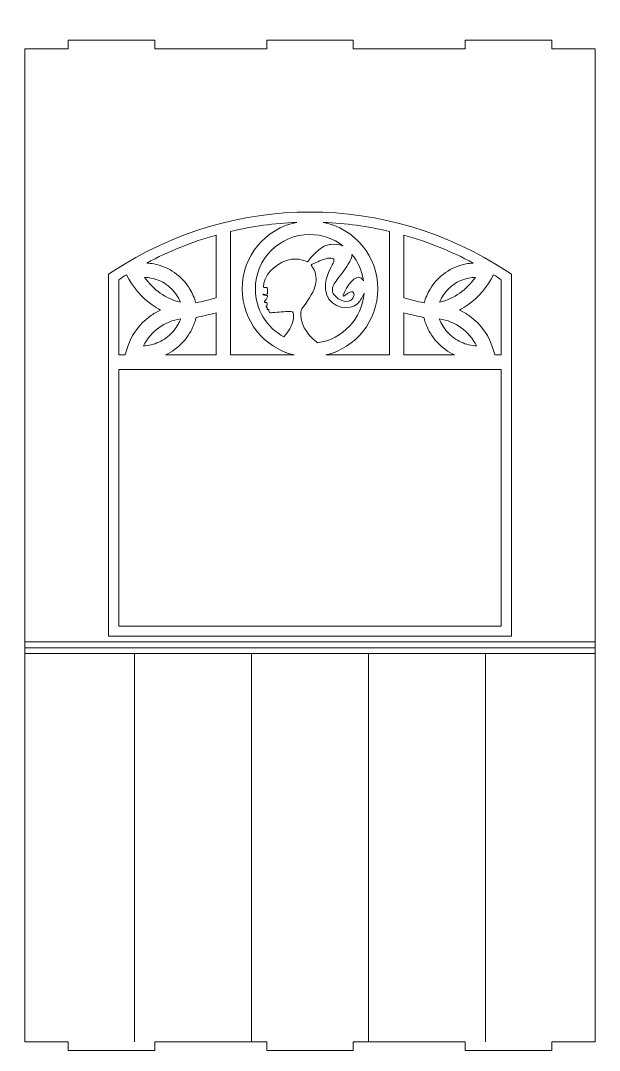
# Model space of a CAD drawing. Header units: millimetres. Extents: x -1649 to 1065, y -1734 to 2335.
# Drawn here: x -571.5 to -371, y -21.5 to 335.3 of the extents above; entities that cross this region are included whole.
import ezdxf

# ---------------------------------------------------------------- set-up
doc = ezdxf.new("R2010")
doc.units = ezdxf.units.MM
doc.header["$MEASUREMENT"] = 0
doc.layers.add('Camada 1', color=7, linetype='Continuous')

msp = doc.modelspace()

# ---------------------------------------------------------------- linework, layer by layer
at = {"layer": 'Camada 1', "color": 250, "lineweight": 20}
for points, knots in [([(-355.1404, 621.2196), (-355.1404, 621.2196), (-615.1403, 621.2196), (-615.1403, 621.2196), (-615.1403, 621.2196), (-615.1403, 621.2196), (-635.1403, 601.2196), (-635.1403, 601.2196), (-635.1403, 601.2196), (-635.1403, 601.2196), (-785.1403, 601.2196), (-785.1403, 601.2196), (-785.1403, 601.2196), (-785.1403, 601.2196), (-785.1403, 636.2196), (-785.1403, 636.2196), (-785.1403, 636.2196), (-785.1403, 636.2196), (-805.1403, 656.2196), (-805.1403, 656.2196), (-805.1403, 656.2196), (-805.1403, 656.2196), (-1045.1402, 656.2196), (-1045.1402, 656.2196), (-1045.1402, 656.2196), (-1045.1402, 656.2196), (-1065.1402, 636.2196), (-1065.1402, 636.2196), (-1065.1402, 636.2196), (-1065.1402, 636.2196), (-1065.1402, 370.5626), (-1065.1402, 370.5626), (-1065.1402, 370.5626), (-978.7741, 323.6996), (-875.8428, 318.427), (-785.1403, 356.2197), (-785.1403, 356.2197), (-785.1403, 356.2197), (-785.1403, 426.2197), (-785.1403, 426.2197), (-785.1403, 426.2197), (-785.1403, 426.2197), (-775.1403, 426.2197), (-775.1403, 426.2197), (-775.1403, 426.2197), (-767.9801, 406.415), (-749.1783, 393.2197), (-728.119, 393.2197), (-728.119, 393.2197), (-728.119, 393.2197), (-697.1616, 393.2197), (-697.1616, 393.2197), (-697.1616, 393.2197), (-676.1023, 393.2197), (-657.3005, 406.415), (-650.1403, 426.2197), (-650.1403, 426.2197), (-650.1403, 426.2197), (-635.1403, 426.2197), (-635.1403, 426.2197), (-635.1403, 426.2197), (-635.1403, 426.2197), (-635.1403, 410.2197), (-635.1403, 410.2197), (-635.1403, 410.2197), (-635.1403, 397.9975), (-623.8903, 391.4697), (-601.3903, 386.9697), (-601.3903, 386.9697), (-578.8903, 382.4697), (-546.2515, 380.2197), (-485.1404, 380.2197), (-485.1404, 380.2197), (-424.0293, 380.2197), (-391.3904, 382.4697), (-368.8904, 386.9697), (-368.8904, 386.9697), (-346.3904, 391.4697), (-335.1404, 397.9975), (-335.1404, 410.2197), (-335.1404, 410.2197), (-335.1404, 410.2197), (-335.1404, 601.2196), (-335.1404, 601.2196), (-335.1404, 601.2196), (-335.1404, 601.2196), (-355.1404, 621.2196), (-355.1404, 621.2196)], [0, 0, 0, 0, 0.04347826, 0.04347826, 0.04347826, 0.04347826, 0.08695652, 0.08695652, 0.08695652, 0.08695652, 0.13043478, 0.13043478, 0.13043478, 0.13043478, 0.17391304, 0.17391304, 0.17391304, 0.17391304, 0.2173913, 0.2173913, 0.2173913, 0.2173913, 0.26086957, 0.26086957, 0.26086957, 0.26086957, 0.30434783, 0.30434783, 0.30434783, 0.30434783, 0.34782609, 0.34782609, 0.34782609, 0.34782609, 0.39130435, 0.39130435, 0.39130435, 0.39130435, 0.43478261, 0.43478261, 0.43478261, 0.43478261, 0.47826087, 0.47826087, 0.47826087, 0.47826087, 0.52173913, 0.52173913, 0.52173913, 0.52173913, 0.56521739, 0.56521739, 0.56521739, 0.56521739, 0.60869565, 0.60869565, 0.60869565, 0.60869565, 0.65217391, 0.65217391, 0.65217391, 0.65217391, 0.69565217, 0.69565217, 0.69565217, 0.69565217, 0.73913043, 0.73913043, 0.73913043, 0.73913043, 0.7826087, 0.7826087, 0.7826087, 0.7826087, 0.82608696, 0.82608696, 0.82608696, 0.82608696, 0.86956522, 0.86956522, 0.86956522, 0.86956522, 0.91304348, 0.91304348, 0.91304348, 0.91304348, 1, 1, 1, 1]), ([(-555.0486, 325.481), (-555.0486, 325.481), (-570.0484, 325.481), (-570.0484, 325.481), (-570.0484, 325.481), (-570.0484, 325.481), (-570.0485, -18.519), (-570.0485, -18.519), (-570.0485, -18.519), (-570.0485, -18.519), (-555.0485, -18.519), (-555.0485, -18.519), (-555.0485, -18.519), (-555.0485, -18.519), (-555.0485, -21.519), (-555.0485, -21.519), (-555.0485, -21.519), (-555.0485, -21.519), (-525.0485, -21.519), (-525.0485, -21.519), (-525.0485, -21.519), (-525.0485, -21.519), (-525.0485, -18.519), (-525.0485, -18.519), (-525.0485, -18.519), (-525.0485, -18.519), (-486.2764, -18.5191), (-486.2764, -18.5191), (-486.2764, -18.5191), (-486.2764, -18.5191), (-486.2764, -21.519), (-486.2764, -21.519), (-486.2764, -21.519), (-486.2764, -21.519), (-456.2764, -21.519), (-456.2764, -21.519), (-456.2764, -21.519), (-456.2764, -21.519), (-456.2764, -18.519), (-456.2764, -18.519), (-456.2764, -18.519), (-456.2764, -18.519), (-417.5043, -18.519), (-417.5043, -18.519), (-417.5043, -18.519), (-417.5043, -18.519), (-417.5043, -21.519), (-417.5043, -21.519), (-417.5043, -21.519), (-417.5043, -21.519), (-387.5043, -21.519), (-387.5043, -21.519), (-387.5043, -21.519), (-387.5043, -21.519), (-387.5042, -18.519), (-387.5042, -18.519), (-387.5042, -18.519), (-387.5042, -18.519), (-372.5044, -18.519), (-372.5044, -18.519), (-372.5044, -18.519), (-372.5044, -18.519), (-372.5043, 325.481), (-372.5043, 325.481), (-372.5043, 325.481), (-372.5043, 325.481), (-387.5043, 325.481), (-387.5043, 325.481), (-387.5043, 325.481), (-387.5043, 325.481), (-387.5043, 328.481), (-387.5043, 328.481), (-387.5043, 328.481), (-387.5043, 328.481), (-417.5043, 328.481), (-417.5043, 328.481), (-417.5043, 328.481), (-417.5043, 328.481), (-417.5043, 325.481), (-417.5043, 325.481), (-417.5043, 325.481), (-417.5043, 325.481), (-456.2764, 325.4811), (-456.2764, 325.4811), (-456.2764, 325.4811), (-456.2764, 325.4811), (-456.2764, 328.481), (-456.2764, 328.481), (-456.2764, 328.481), (-456.2764, 328.481), (-486.2764, 328.481), (-486.2764, 328.481), (-486.2764, 328.481), (-486.2764, 328.481), (-486.2764, 325.481), (-486.2764, 325.481), (-486.2764, 325.481), (-486.2764, 325.481), (-525.0485, 325.481), (-525.0485, 325.481), (-525.0485, 325.481), (-525.0485, 325.481), (-525.0485, 328.481), (-525.0485, 328.481), (-525.0485, 328.481), (-525.0485, 328.481), (-555.0485, 328.481), (-555.0485, 328.481), (-555.0485, 328.481), (-555.0485, 328.481), (-555.0486, 325.481), (-555.0486, 325.481)], [0, 0, 0, 0, 0.03448276, 0.03448276, 0.03448276, 0.03448276, 0.06896552, 0.06896552, 0.06896552, 0.06896552, 0.10344828, 0.10344828, 0.10344828, 0.10344828, 0.13793103, 0.13793103, 0.13793103, 0.13793103, 0.17241379, 0.17241379, 0.17241379, 0.17241379, 0.20689655, 0.20689655, 0.20689655, 0.20689655, 0.24137931, 0.24137931, 0.24137931, 0.24137931, 0.27586207, 0.27586207, 0.27586207, 0.27586207, 0.31034483, 0.31034483, 0.31034483, 0.31034483, 0.34482759, 0.34482759, 0.34482759, 0.34482759, 0.37931034, 0.37931034, 0.37931034, 0.37931034, 0.4137931, 0.4137931, 0.4137931, 0.4137931, 0.44827586, 0.44827586, 0.44827586, 0.44827586, 0.48275862, 0.48275862, 0.48275862, 0.48275862, 0.51724138, 0.51724138, 0.51724138, 0.51724138, 0.55172414, 0.55172414, 0.55172414, 0.55172414, 0.5862069, 0.5862069, 0.5862069, 0.5862069, 0.62068966, 0.62068966, 0.62068966, 0.62068966, 0.65517241, 0.65517241, 0.65517241, 0.65517241, 0.68965517, 0.68965517, 0.68965517, 0.68965517, 0.72413793, 0.72413793, 0.72413793, 0.72413793, 0.75862069, 0.75862069, 0.75862069, 0.75862069, 0.79310345, 0.79310345, 0.79310345, 0.79310345, 0.82758621, 0.82758621, 0.82758621, 0.82758621, 0.86206897, 0.86206897, 0.86206897, 0.86206897, 0.89655172, 0.89655172, 0.89655172, 0.89655172, 0.93103448, 0.93103448, 0.93103448, 0.93103448, 1, 1, 1, 1]), ([(-476.818, 219.4251), (-487.1324, 221.9167), (-494.7948, 231.2054), (-494.7948, 242.2851), (-494.7948, 242.2851), (-494.7948, 253.6977), (-486.6653, 263.2105), (-475.8816, 265.3515), (-475.8816, 265.3515), (-483.5704, 265.0565), (-491.2378, 264.0218), (-498.7764, 262.2471), (-498.7764, 262.2471), (-498.7764, 262.2471), (-498.7764, 219.4251), (-498.7764, 219.4251), (-498.7764, 219.4251), (-498.7764, 219.4251), (-476.818, 219.4251), (-476.818, 219.4251)], [0, 0, 0, 0, 0.16666667, 0.16666667, 0.16666667, 0.16666667, 0.33333333, 0.33333333, 0.33333333, 0.33333333, 0.5, 0.5, 0.5, 0.5, 0.66666667, 0.66666667, 0.66666667, 0.66666667, 1, 1, 1, 1]), ([(-466.6712, 265.3515), (-455.8875, 263.2105), (-447.758, 253.6977), (-447.758, 242.2851), (-447.758, 242.2851), (-447.758, 231.2054), (-455.4204, 221.9167), (-465.7348, 219.4251), (-465.7348, 219.4251), (-465.7348, 219.4251), (-443.7765, 219.4251), (-443.7765, 219.4251), (-443.7765, 219.4251), (-443.7765, 219.4251), (-443.7764, 262.2471), (-443.7764, 262.2471), (-443.7764, 262.2471), (-451.3149, 264.0219), (-458.9824, 265.0563), (-466.6712, 265.3515)], [0, 0, 0, 0, 0.16666667, 0.16666667, 0.16666667, 0.16666667, 0.33333333, 0.33333333, 0.33333333, 0.33333333, 0.5, 0.5, 0.5, 0.5, 0.66666667, 0.66666667, 0.66666667, 0.66666667, 1, 1, 1, 1]), ([(-503.7766, 239.221), (-503.7766, 239.221), (-503.7764, 260.9558), (-503.7764, 260.9558), (-503.7764, 260.9558), (-512.1381, 258.6033), (-520.2088, 255.3527), (-527.8497, 251.268), (-527.8497, 251.268), (-527.027, 251.2215), (-526.2085, 251.1206), (-525.3999, 250.9663), (-525.3999, 250.9663), (-522.8455, 250.4791), (-520.3893, 249.4559), (-518.2029, 247.9299), (-518.2029, 247.9299), (-516.0199, 246.4063), (-514.2144, 244.4549), (-512.8765, 242.2259), (-512.8765, 242.2259), (-511.9883, 240.7459), (-511.3049, 239.1455), (-510.8524, 237.4683), (-510.8524, 237.4683), (-508.4115, 237.9715), (-506.0488, 238.5553), (-503.7766, 239.221)], [0, 0, 0, 0, 0.125, 0.125, 0.125, 0.125, 0.25, 0.25, 0.25, 0.25, 0.375, 0.375, 0.375, 0.375, 0.5, 0.5, 0.5, 0.5, 0.625, 0.625, 0.625, 0.625, 0.75, 0.75, 0.75, 0.75, 1, 1, 1, 1]), ([(-459.9022, 257.2725), (-461.2274, 257.7394), (-462.7395, 257.8926), (-463.9466, 257.7137), (-463.9466, 257.7137), (-465.2494, 257.5229), (-466.1797, 257.5777), (-468.3677, 255.6773), (-468.3677, 255.6773), (-471.3878, 253.0596), (-471.8411, 251.6759), (-472.2811, 251.6856), (-472.2811, 251.6856), (-472.4198, 251.6856), (-472.6836, 251.8213), (-472.7744, 251.8619), (-472.7744, 251.8619), (-474.7855, 252.829), (-477.0245, 252.8945), (-479.439, 252.151), (-479.439, 252.151), (-483.4503, 250.904), (-487.7475, 246.5133), (-487.3972, 242.9724), (-487.3972, 242.9724), (-487.3713, 242.7328), (-487.1794, 242.7942), (-486.7784, 242.8234), (-486.7784, 242.8234), (-486.5841, 242.8467), (-486.2535, 242.8504), (-486.1675, 242.7704), (-486.1675, 242.7704), (-486.0834, 242.6879), (-486.0245, 242.5275), (-486.0105, 242.1887), (-486.0105, 242.1887), (-485.9961, 241.6797), (-485.9961, 241.1505), (-486.001, 240.7156), (-486.001, 240.7156), (-486.0105, 240.5592), (-486.1857, 240.3833), (-486.9184, 240.4204), (-486.9184, 240.4204), (-487.128, 240.4293), (-487.6461, 240.5909), (-487.5746, 240.4293), (-487.5746, 240.4293), (-487.5228, 240.2746), (-487.1794, 240.06), (-486.3227, 240.0218), (-486.3227, 240.0218), (-486.1993, 240.0192), (-486.0515, 240.0476), (-486.0225, 239.9514), (-486.0225, 239.9514), (-485.9245, 239.6147), (-486.459, 238.6161), (-486.7888, 238.228), (-486.7888, 238.228), (-486.8652, 238.096), (-487.2009, 237.7641), (-487.0989, 237.6777), (-487.0989, 237.6777), (-486.9221, 237.559), (-486.2916, 237.7641), (-486.1857, 237.4644), (-486.1857, 237.4644), (-486.0984, 237.2451), (-486.1148, 236.9296), (-486.1148, 236.6177), (-486.1148, 236.6177), (-486.0923, 236.509), (-486.4832, 236.3132), (-486.459, 236.1961), (-486.459, 236.1961), (-486.4704, 236.1282), (-486.4968, 236.0535), (-486.362, 235.9688), (-486.362, 235.9688), (-486.2853, 235.8999), (-486.1847, 235.9271), (-486.1148, 235.8231), (-486.1148, 235.8231), (-486.0496, 235.6382), (-486.1756, 235.5269), (-486.1401, 235.4687), (-486.1401, 235.4687), (-486.1515, 235.3868), (-486.0834, 235.2959), (-485.9717, 235.2022), (-485.9717, 235.2022), (-485.4385, 235.225), (-485.6568, 234.9957), (-485.4448, 234.417), (-485.4448, 234.417), (-485.2724, 233.9546), (-484.8692, 234.0041), (-484.1039, 234.0734), (-484.1039, 234.0734), (-482.2868, 234.2432), (-480.316, 234.417), (-477.893, 234.5179), (-477.893, 234.5179), (-477.0167, 234.5577), (-476.8406, 233.7264), (-476.976, 232.3935), (-476.976, 232.3935), (-477.0823, 231.3561), (-477.5225, 229.8083), (-478.3208, 228.4678), (-478.3208, 228.4678), (-478.8604, 227.5622), (-479.5764, 226.6111), (-480.3069, 225.6923), (-480.3069, 225.6923), (-486.2037, 228.8796), (-490.2103, 235.1176), (-490.2103, 242.2914), (-490.2103, 242.2914), (-490.2103, 252.7053), (-481.7682, 261.1474), (-471.3543, 261.1474), (-471.3543, 261.1474), (-467.0472, 261.1474), (-463.0767, 259.7028), (-459.9022, 257.2725)], [0, 0, 0, 0, 0.03030303, 0.03030303, 0.03030303, 0.03030303, 0.06060606, 0.06060606, 0.06060606, 0.06060606, 0.09090909, 0.09090909, 0.09090909, 0.09090909, 0.12121212, 0.12121212, 0.12121212, 0.12121212, 0.15151515, 0.15151515, 0.15151515, 0.15151515, 0.18181818, 0.18181818, 0.18181818, 0.18181818, 0.21212121, 0.21212121, 0.21212121, 0.21212121, 0.24242424, 0.24242424, 0.24242424, 0.24242424, 0.27272727, 0.27272727, 0.27272727, 0.27272727, 0.3030303, 0.3030303, 0.3030303, 0.3030303, 0.33333333, 0.33333333, 0.33333333, 0.33333333, 0.36363636, 0.36363636, 0.36363636, 0.36363636, 0.39393939, 0.39393939, 0.39393939, 0.39393939, 0.42424242, 0.42424242, 0.42424242, 0.42424242, 0.45454545, 0.45454545, 0.45454545, 0.45454545, 0.48484848, 0.48484848, 0.48484848, 0.48484848, 0.51515152, 0.51515152, 0.51515152, 0.51515152, 0.54545455, 0.54545455, 0.54545455, 0.54545455, 0.57575758, 0.57575758, 0.57575758, 0.57575758, 0.60606061, 0.60606061, 0.60606061, 0.60606061, 0.63636364, 0.63636364, 0.63636364, 0.63636364, 0.66666667, 0.66666667, 0.66666667, 0.66666667, 0.6969697, 0.6969697, 0.6969697, 0.6969697, 0.72727273, 0.72727273, 0.72727273, 0.72727273, 0.75757576, 0.75757576, 0.75757576, 0.75757576, 0.78787879, 0.78787879, 0.78787879, 0.78787879, 0.81818182, 0.81818182, 0.81818182, 0.81818182, 0.84848485, 0.84848485, 0.84848485, 0.84848485, 0.87878788, 0.87878788, 0.87878788, 0.87878788, 0.90909091, 0.90909091, 0.90909091, 0.90909091, 0.93939394, 0.93939394, 0.93939394, 0.93939394, 1, 1, 1, 1]), ([(-414.7023, 251.2676), (-415.526, 251.2215), (-416.3446, 251.1206), (-417.1533, 250.9663), (-417.1533, 250.9663), (-419.7077, 250.4791), (-422.1639, 249.4559), (-424.3503, 247.9299), (-424.3503, 247.9299), (-426.5333, 246.4063), (-428.3388, 244.4549), (-429.6767, 242.2259), (-429.6767, 242.2259), (-430.5649, 240.7459), (-431.2483, 239.1455), (-431.7008, 237.4683), (-431.7008, 237.4683), (-434.1417, 237.9715), (-436.5044, 238.5553), (-438.7764, 239.221), (-438.7764, 239.221), (-438.7764, 239.221), (-438.7764, 260.9558), (-438.7764, 260.9558), (-438.7764, 260.9558), (-430.4144, 258.6032), (-422.3434, 255.3525), (-414.7023, 251.2676)], [0, 0, 0, 0, 0.125, 0.125, 0.125, 0.125, 0.25, 0.25, 0.25, 0.25, 0.375, 0.375, 0.375, 0.375, 0.5, 0.5, 0.5, 0.5, 0.625, 0.625, 0.625, 0.625, 0.75, 0.75, 0.75, 0.75, 1, 1, 1, 1]), ([(-456.7872, 254.2648), (-454.6693, 251.6909), (-453.2199, 248.5462), (-452.7057, 245.0959), (-452.7057, 245.0959), (-452.9157, 245.4446), (-453.2179, 245.7459), (-453.5426, 246.0055), (-453.5426, 246.0055), (-455.4401, 247.5239), (-458.6472, 243.2643), (-459.7407, 240.178), (-459.7407, 240.178), (-459.7979, 240.0343), (-459.9446, 239.5983), (-459.3759, 239.9085), (-459.3759, 239.9085), (-458.9587, 240.1389), (-458.5199, 240.4885), (-458.1364, 240.7852), (-458.1364, 240.7852), (-457.322, 241.3331), (-456.4502, 241.6981), (-456.0792, 240.7637), (-456.0792, 240.7637), (-455.8498, 240.178), (-456.3156, 239.1942), (-456.8521, 238.5102), (-456.8521, 238.5102), (-457.0861, 238.3012), (-458.5296, 237.6116), (-459.9811, 238.129), (-459.9811, 238.129), (-461.0589, 238.5102), (-461.9953, 239.1637), (-462.628, 239.9918), (-462.628, 239.9918), (-463.7417, 240.882), (-463.7269, 242.3041), (-463.1582, 243.5575), (-463.1582, 243.5575), (-462.8002, 244.339), (-462.3827, 244.8111), (-461.8499, 245.5108), (-461.8499, 245.5108), (-460.1346, 247.7562), (-459.0003, 249.241), (-457.451, 251.7465), (-457.451, 251.7465), (-456.8661, 252.6929), (-456.6823, 253.534), (-456.7872, 254.2648)], [0, 0, 0, 0, 0.07142857, 0.07142857, 0.07142857, 0.07142857, 0.14285714, 0.14285714, 0.14285714, 0.14285714, 0.21428571, 0.21428571, 0.21428571, 0.21428571, 0.28571429, 0.28571429, 0.28571429, 0.28571429, 0.35714286, 0.35714286, 0.35714286, 0.35714286, 0.42857143, 0.42857143, 0.42857143, 0.42857143, 0.5, 0.5, 0.5, 0.5, 0.57142857, 0.57142857, 0.57142857, 0.57142857, 0.64285714, 0.64285714, 0.64285714, 0.64285714, 0.71428571, 0.71428571, 0.71428571, 0.71428571, 0.78571429, 0.78571429, 0.78571429, 0.78571429, 0.85714286, 0.85714286, 0.85714286, 0.85714286, 1, 1, 1, 1]), ([(-452.5506, 240.8768), (-453.2068, 232.0312), (-459.966, 224.8838), (-468.6321, 223.6309), (-468.6321, 223.6309), (-469.7146, 224.4184), (-471.7362, 226.1327), (-473.2435, 228.8338), (-473.2435, 228.8338), (-474.8997, 231.8023), (-474.4474, 234.6514), (-474.265, 235.0176), (-474.265, 235.0176), (-474.1738, 235.2074), (-474.0565, 235.4817), (-473.8636, 235.7628), (-473.8636, 235.7628), (-472.6495, 237.4247), (-470.086, 240.8569), (-469.5802, 243.0537), (-469.5802, 243.0537), (-469.1142, 245.0411), (-468.8314, 246.6006), (-469.8717, 248.9022), (-469.8717, 248.9022), (-470.3976, 250.0702), (-470.8747, 250.1917), (-470.8793, 250.515), (-470.8793, 250.515), (-470.8894, 250.7593), (-470.4074, 250.8903), (-469.2343, 251.4153), (-469.2343, 251.4153), (-467.4494, 252.2102), (-465.8972, 252.8932), (-464.6924, 252.9974), (-464.6924, 252.9974), (-463.4873, 253.109), (-462.9637, 252.8317), (-462.9721, 252.1055), (-462.9721, 252.1055), (-462.9848, 251.1755), (-464.6398, 249.2302), (-465.4572, 246.2804), (-465.4572, 246.2804), (-465.9755, 244.3936), (-466.1463, 242.4854), (-465.5272, 240.4912), (-465.5272, 240.4912), (-463.9134, 235.3096), (-457.311, 234.7305), (-454.7449, 237.2983), (-454.7449, 237.2983), (-453.7615, 238.2889), (-452.9642, 239.5285), (-452.5506, 240.8768)], [0, 0, 0, 0, 0.06666667, 0.06666667, 0.06666667, 0.06666667, 0.13333333, 0.13333333, 0.13333333, 0.13333333, 0.2, 0.2, 0.2, 0.2, 0.26666667, 0.26666667, 0.26666667, 0.26666667, 0.33333333, 0.33333333, 0.33333333, 0.33333333, 0.4, 0.4, 0.4, 0.4, 0.46666667, 0.46666667, 0.46666667, 0.46666667, 0.53333333, 0.53333333, 0.53333333, 0.53333333, 0.6, 0.6, 0.6, 0.6, 0.66666667, 0.66666667, 0.66666667, 0.66666667, 0.73333333, 0.73333333, 0.73333333, 0.73333333, 0.8, 0.8, 0.8, 0.8, 0.86666667, 0.86666667, 0.86666667, 0.86666667, 1, 1, 1, 1]), ([(-535.3292, 219.4251), (-535.3292, 219.4251), (-534.9111, 220.9314), (-534.9111, 220.9314), (-534.9111, 220.9314), (-533.5378, 225.8793), (-530.5503, 230.0227), (-526.6266, 232.8697), (-526.6266, 232.8697), (-525.5027, 233.6852), (-524.3015, 234.3944), (-523.039, 234.9862), (-523.039, 234.9862), (-524.0605, 235.5192), (-525.0464, 236.1173), (-525.9905, 236.7762), (-525.9905, 236.7762), (-529.7332, 239.3886), (-532.808, 242.9612), (-534.8336, 247.2269), (-534.8336, 247.2269), (-535.7459, 246.6573), (-536.651, 246.0755), (-537.5485, 245.481), (-537.5485, 245.481), (-537.5485, 245.481), (-537.5485, 219.4251), (-537.5485, 219.4251), (-537.5485, 219.4251), (-537.5485, 219.4251), (-535.3292, 219.4251), (-535.3292, 219.4251)], [0, 0, 0, 0, 0.11111111, 0.11111111, 0.11111111, 0.11111111, 0.22222222, 0.22222222, 0.22222222, 0.22222222, 0.33333333, 0.33333333, 0.33333333, 0.33333333, 0.44444444, 0.44444444, 0.44444444, 0.44444444, 0.55555556, 0.55555556, 0.55555556, 0.55555556, 0.66666667, 0.66666667, 0.66666667, 0.66666667, 0.77777778, 0.77777778, 0.77777778, 0.77777778, 1, 1, 1, 1]), ([(-516.1605, 237.6509), (-518.6827, 238.3023), (-521.0429, 239.3952), (-523.1389, 240.8582), (-523.1389, 240.8582), (-525.2412, 242.3255), (-527.0839, 244.1641), (-528.5649, 246.3022), (-528.5649, 246.3022), (-527.8087, 246.2847), (-527.0571, 246.2049), (-526.3179, 246.0639), (-526.3179, 246.0639), (-524.4438, 245.7064), (-522.6473, 244.9596), (-521.0545, 243.8479), (-521.0545, 243.8479), (-519.4583, 242.7339), (-518.136, 241.3036), (-517.1539, 239.6673), (-517.1539, 239.6673), (-516.7688, 239.0256), (-516.4364, 238.3512), (-516.1605, 237.6509)], [0, 0, 0, 0, 0.14285714, 0.14285714, 0.14285714, 0.14285714, 0.28571429, 0.28571429, 0.28571429, 0.28571429, 0.42857143, 0.42857143, 0.42857143, 0.42857143, 0.57142857, 0.57142857, 0.57142857, 0.57142857, 0.71428571, 0.71428571, 0.71428571, 0.71428571, 1, 1, 1, 1]), ([(-426.3927, 237.6509), (-423.8705, 238.3023), (-421.5103, 239.3952), (-419.4143, 240.8582), (-419.4143, 240.8582), (-417.312, 242.3255), (-415.4693, 244.1641), (-413.9883, 246.3022), (-413.9883, 246.3022), (-414.7445, 246.2847), (-415.4961, 246.2049), (-416.2353, 246.0639), (-416.2353, 246.0639), (-418.1094, 245.7064), (-419.9059, 244.9596), (-421.4987, 243.8479), (-421.4987, 243.8479), (-423.0949, 242.7339), (-424.4172, 241.3036), (-425.3993, 239.6673), (-425.3993, 239.6673), (-425.7844, 239.0256), (-426.1168, 238.3512), (-426.3927, 237.6509)], [0, 0, 0, 0, 0.14285714, 0.14285714, 0.14285714, 0.14285714, 0.28571429, 0.28571429, 0.28571429, 0.28571429, 0.42857143, 0.42857143, 0.42857143, 0.42857143, 0.57142857, 0.57142857, 0.57142857, 0.57142857, 0.71428571, 0.71428571, 0.71428571, 0.71428571, 1, 1, 1, 1]), ([(-407.224, 219.4251), (-407.224, 219.4251), (-407.6421, 220.9314), (-407.6421, 220.9314), (-407.6421, 220.9314), (-409.0154, 225.8793), (-412.0029, 230.0227), (-415.9266, 232.8697), (-415.9266, 232.8697), (-417.0505, 233.6852), (-418.2517, 234.3944), (-419.5142, 234.9862), (-419.5142, 234.9862), (-418.4927, 235.5192), (-417.5068, 236.1173), (-416.5627, 236.7762), (-416.5627, 236.7762), (-412.8199, 239.3886), (-409.7451, 242.9613), (-407.72, 247.2274), (-407.72, 247.2274), (-406.8079, 246.6579), (-405.9022, 246.0758), (-405.0043, 245.481), (-405.0043, 245.481), (-405.0043, 245.481), (-405.0043, 219.4251), (-405.0043, 219.4251), (-405.0043, 219.4251), (-405.0043, 219.4251), (-407.224, 219.4251), (-407.224, 219.4251)], [0, 0, 0, 0, 0.11111111, 0.11111111, 0.11111111, 0.11111111, 0.22222222, 0.22222222, 0.22222222, 0.22222222, 0.33333333, 0.33333333, 0.33333333, 0.33333333, 0.44444444, 0.44444444, 0.44444444, 0.44444444, 0.55555556, 0.55555556, 0.55555556, 0.55555556, 0.66666667, 0.66666667, 0.66666667, 0.66666667, 0.77777778, 0.77777778, 0.77777778, 0.77777778, 1, 1, 1, 1]), ([(-517.2493, 229.5313), (-516.7913, 230.2837), (-516.4016, 231.0796), (-516.0858, 231.909), (-516.0858, 231.909), (-518.8723, 231.5139), (-521.4775, 230.437), (-523.697, 228.8267), (-523.697, 228.8267), (-525.9159, 227.2166), (-527.7472, 225.0747), (-528.9862, 222.5498), (-528.9862, 222.5498), (-528.0995, 222.5942), (-527.2192, 222.7192), (-526.3563, 222.9225), (-526.3563, 222.9225), (-524.4975, 223.3605), (-522.7227, 224.1658), (-521.1428, 225.3121), (-521.1428, 225.3121), (-519.5607, 226.4601), (-518.243, 227.8989), (-517.2493, 229.5313)], [0, 0, 0, 0, 0.14285714, 0.14285714, 0.14285714, 0.14285714, 0.28571429, 0.28571429, 0.28571429, 0.28571429, 0.42857143, 0.42857143, 0.42857143, 0.42857143, 0.57142857, 0.57142857, 0.57142857, 0.57142857, 0.71428571, 0.71428571, 0.71428571, 0.71428571, 1, 1, 1, 1]), ([(-503.7766, 234.0447), (-506.0154, 233.4288), (-508.3277, 232.8867), (-510.7041, 232.4173), (-510.7041, 232.4173), (-511.1848, 230.477), (-511.9594, 228.6292), (-512.9915, 226.9337), (-512.9915, 226.9337), (-514.3286, 224.7373), (-516.0958, 222.8055), (-518.2132, 221.2691), (-518.2132, 221.2691), (-519.1977, 220.5548), (-520.2398, 219.9391), (-521.3243, 219.4251), (-521.3243, 219.4251), (-521.3243, 219.4251), (-503.7764, 219.4251), (-503.7764, 219.4251), (-503.7764, 219.4251), (-503.7764, 219.4251), (-503.7766, 234.0447), (-503.7766, 234.0447)], [0, 0, 0, 0, 0.14285714, 0.14285714, 0.14285714, 0.14285714, 0.28571429, 0.28571429, 0.28571429, 0.28571429, 0.42857143, 0.42857143, 0.42857143, 0.42857143, 0.57142857, 0.57142857, 0.57142857, 0.57142857, 0.71428571, 0.71428571, 0.71428571, 0.71428571, 1, 1, 1, 1]), ([(-438.7764, 234.0447), (-436.5378, 233.4288), (-434.2255, 232.8867), (-431.8491, 232.4173), (-431.8491, 232.4173), (-431.3684, 230.477), (-430.5938, 228.6292), (-429.5617, 226.9337), (-429.5617, 226.9337), (-428.2246, 224.7373), (-426.4574, 222.8055), (-424.34, 221.2691), (-424.34, 221.2691), (-423.3555, 220.5548), (-422.3134, 219.9391), (-421.2289, 219.4251), (-421.2289, 219.4251), (-421.2289, 219.4251), (-438.7764, 219.4251), (-438.7764, 219.4251), (-438.7764, 219.4251), (-438.7764, 219.4251), (-438.7764, 234.0447), (-438.7764, 234.0447)], [0, 0, 0, 0, 0.14285714, 0.14285714, 0.14285714, 0.14285714, 0.28571429, 0.28571429, 0.28571429, 0.28571429, 0.42857143, 0.42857143, 0.42857143, 0.42857143, 0.57142857, 0.57142857, 0.57142857, 0.57142857, 0.71428571, 0.71428571, 0.71428571, 0.71428571, 1, 1, 1, 1]), ([(-425.3039, 229.5313), (-425.7619, 230.2837), (-426.1516, 231.0796), (-426.4674, 231.909), (-426.4674, 231.909), (-423.6809, 231.5139), (-421.0757, 230.437), (-418.8562, 228.8267), (-418.8562, 228.8267), (-416.6373, 227.2166), (-414.806, 225.0747), (-413.567, 222.5498), (-413.567, 222.5498), (-414.4537, 222.5942), (-415.334, 222.7192), (-416.1969, 222.9225), (-416.1969, 222.9225), (-418.0557, 223.3605), (-419.8305, 224.1658), (-421.4104, 225.3121), (-421.4104, 225.3121), (-422.9925, 226.4601), (-424.3102, 227.8989), (-425.3039, 229.5313)], [0, 0, 0, 0, 0.14285714, 0.14285714, 0.14285714, 0.14285714, 0.28571429, 0.28571429, 0.28571429, 0.28571429, 0.42857143, 0.42857143, 0.42857143, 0.42857143, 0.57142857, 0.57142857, 0.57142857, 0.57142857, 0.71428571, 0.71428571, 0.71428571, 0.71428571, 1, 1, 1, 1]), ([(-405.0043, 125.481), (-405.0043, 125.481), (-537.5485, 125.481), (-537.5485, 125.481), (-537.5485, 125.481), (-537.5485, 125.481), (-537.5485, 214.4251), (-537.5485, 214.4251), (-537.5485, 214.4251), (-537.5485, 214.4251), (-405.0043, 214.4251), (-405.0043, 214.4251), (-405.0043, 214.4251), (-405.0043, 214.4251), (-405.0043, 125.481), (-405.0043, 125.481)], [0, 0, 0, 0, 0.2, 0.2, 0.2, 0.2, 0.4, 0.4, 0.4, 0.4, 0.6, 0.6, 0.6, 0.6, 1, 1, 1, 1])]:
    msp.add_open_spline(points, degree=3, knots=knots, dxfattribs=at)
at = {"layer": 'Camada 1', "color": 240, "lineweight": 20}
msp.add_open_spline([(-401.5043, 247.3608), (-401.5043, 247.3608), (-401.5043, 121.981), (-401.5043, 121.981), (-401.5043, 121.981), (-401.5043, 121.981), (-541.0485, 121.981), (-541.0485, 121.981), (-541.0485, 121.981), (-541.0485, 121.981), (-541.0485, 247.3608), (-541.0485, 247.3608), (-541.0485, 247.3608), (-541.0485, 247.3608), (-539.4814, 248.3989), (-539.4814, 248.3989), (-539.4814, 248.3989), (-498.1362, 275.7875), (-444.4166, 275.7875), (-403.0714, 248.3989), (-403.0714, 248.3989), (-403.0714, 248.3989), (-401.5043, 247.3608), (-401.5043, 247.3608)], degree=3, knots=[0, 0, 0, 0, 0.14285714, 0.14285714, 0.14285714, 0.14285714, 0.28571429, 0.28571429, 0.28571429, 0.28571429, 0.42857143, 0.42857143, 0.42857143, 0.42857143, 0.57142857, 0.57142857, 0.57142857, 0.57142857, 0.71428571, 0.71428571, 0.71428571, 0.71428571, 1, 1, 1, 1], dxfattribs=at)
for points in [[(-372.5043, 119.981), (-372.5043, 119.981), (-570.0484, 119.981), (-570.0484, 119.981)], [(-372.5043, 117.981), (-372.5043, 117.981), (-570.0484, 117.981), (-570.0484, 117.981)], [(-372.5043, 115.981), (-372.5043, 115.981), (-570.0484, 115.981), (-570.0484, 115.981)], [(-532.0397, 115.981), (-532.0397, 115.981), (-532.0397, -18.519), (-532.0397, -18.519)], [(-491.5308, 115.981), (-491.5308, 115.981), (-491.5308, -18.519), (-491.5308, -18.519)], [(-451.022, 115.981), (-451.022, 115.981), (-451.022, -18.519), (-451.022, -18.519)], [(-410.5131, 115.981), (-410.5131, 115.981), (-410.5131, -18.519), (-410.5131, -18.519)]]:
    msp.add_open_spline(points, degree=3, dxfattribs=at)

doc.saveas('drawing.dxf')
